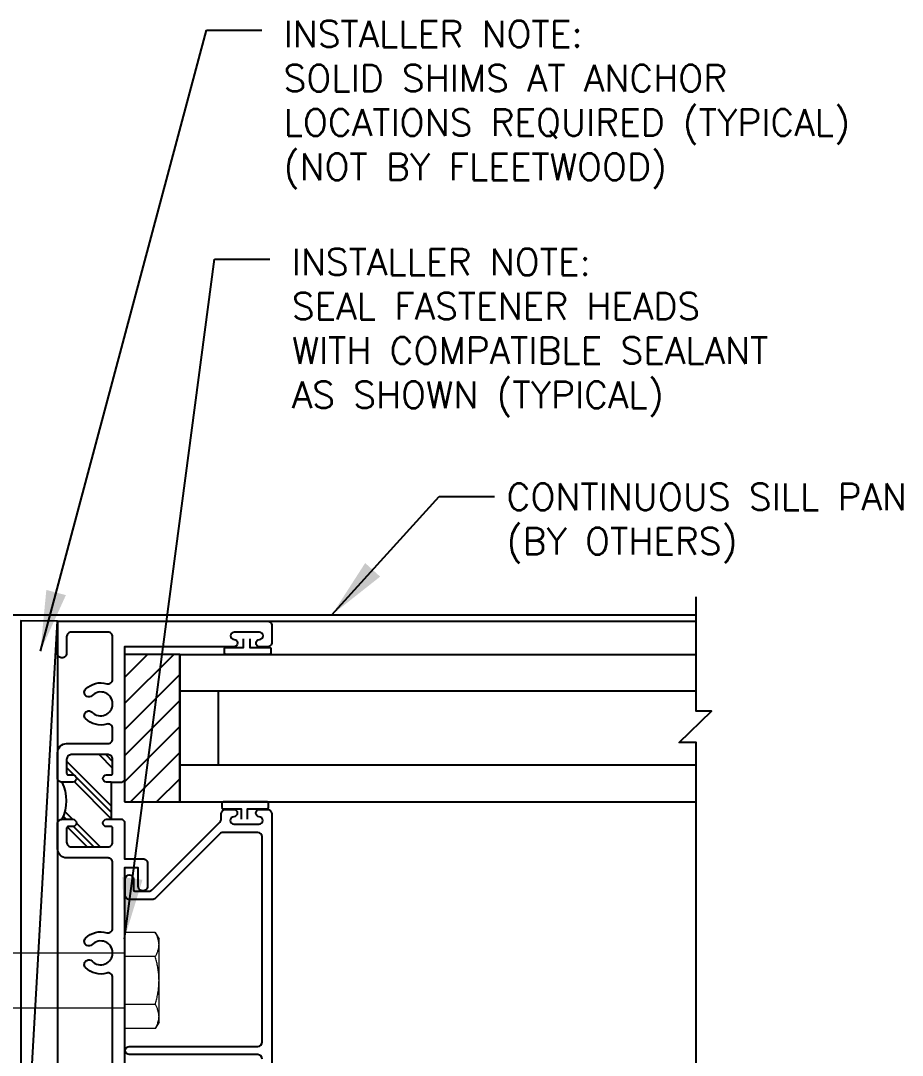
# Model space of a CAD drawing. Header units: inches. Extents: x 1061.6 to 1074.4, y -174.3 to -161.1.
# Drawn here: x 1068.44 to 1074.42, y -168.12 to -161.11 of the extents above; entities that cross this region are included whole.
import ezdxf

# ---------------------------------------------------------------- set-up
doc = ezdxf.new("R2010")
doc.units = ezdxf.units.IN
doc.header["$MEASUREMENT"] = 0
doc.linetypes.add('SLD-Solid', pattern=[0])
for name, color, linetype in [('BREAK', 6, 'Continuous'), ('FRAME', 1, 'Continuous'), ('GASKET', 1, 'Continuous'), ('GLASS', 7, 'Continuous'), ('INSTALLER NOTE', 7, 'Continuous'), ('INSTALLER NOTE @ 2', 7, 'Continuous'), ('SETTING BLOCKS', 4, 'Continuous')]:
    doc.layers.add(name, color=color, linetype=linetype)
doc.styles.get("Standard").update_dxf_attribs({"font": 'romans.shx'})
doc.dimstyles.new('1X1', dxfattribs={"dimtxt": 0.09, "dimasz": 0.09375, "dimexe": 0.09375, "dimexo": 0.09375, "dimgap": 0.032, "dimtad": 1, "dimdec": 4, "dimzin": 11, "dimdsep": 46, "dimlunit": 5, "dimtxsty": 'Standard', "dimblk1": 'ARCHTICK', "dimblk2": 'ARCHTICK', "dimsah": 1, "dimcen": 0.09, "dimadec": 0, "dimazin": 0, "dimtfac": 1, "dimtdec": 4, "dimtofl": 0, "dimtmove": 0, "dimatfit": 3, "dimldrblk": 'ARROW', "dimfxl": 0, "dimfrac": 2, "dimtolj": 1, "dimtzin": 0, "dimarcsym": 0})

# ---------------------------------------------------------------- blocks, each defined once
blk = doc.blocks.new('3805_BLOCK_FRAME')
h = blk.add_hatch()
h.set_pattern_fill('PLAST', angle=45, style=0)
h.paths.add_polyline_path([(-0.8185, 1.361, 0.414214), (-0.8495, 1.392), (-0.9455, 1.392, 0.414214), (-0.9555, 1.382), (-0.9555, 1.351, -0.414214), (-0.9805, 1.326, -0.414214), (-1.0055, 1.351), (-1.0055, 1.423, -0.235384), (-1.2565, 1.423), (-1.2565, 1.351, -0.414214), (-1.2815, 1.326, -0.414214), (-1.3065, 1.351), (-1.3065, 1.382, 0.414214), (-1.3165, 1.392), (-1.4125, 1.392, 0.414214), (-1.4435, 1.361), (-1.4435, 1.111, 0.414214), (-1.4125, 1.08), (-1.3165, 1.08, 0.414214), (-1.3065, 1.09), (-1.3065, 1.121, -0.414214), (-1.2815, 1.146, -0.414214), (-1.2565, 1.121), (-1.2565, 1.09), (-1.0055, 1.09), (-1.0055, 1.121, -0.414214), (-0.9805, 1.146, -0.414214), (-0.9555, 1.121), (-0.9555, 1.09, 0.414214), (-0.9455, 1.08), (-0.8495, 1.08, 0.414214), (-0.8185, 1.111)])
at = {"color": 7}
blk.add_line((-1.0055, 1.09), (-1.2565, 1.09), dxfattribs=at)
blk.add_line((-1.0055, 1.09), (-1.0055, 1.015))
blk.add_lwpolyline([(-3.4525, 1.454), (-3.1935, 1.454, -0.414214), (-3.1625, 1.423, -0.414214), (-3.1935, 1.392), (-3.3815, 1.392, 0.414214), (-3.4125, 1.361), (-3.4125, 1.111, 0.414214), (-3.3815, 1.08), (-2.3292, 1.08, 0.5024), (-2.2995, 1.1199, -0.280293), (-2.262, 1.2637, -0.498955), (-2.213, 1.256, -0.334263), (-2.2188, 1.2192, 2.470836), (-2.1062, 1.2192, -0.334263), (-2.112, 1.256, -0.498955), (-2.063, 1.2637, -0.280293), (-2.0255, 1.1199, 0.5024), (-1.9958, 1.08), (-1.5495, 1.08, 0.414214), (-1.5185, 1.111), (-1.5185, 1.392, -0.414214), (-1.4565, 1.454), (-1.2875, 1.454, -0.414214), (-1.2565, 1.423), (-1.2565, 1.351, -0.414214), (-1.2815, 1.326, -0.414214), (-1.3065, 1.351), (-1.3065, 1.382, 0.414214), (-1.3165, 1.392), (-1.4125, 1.392, 0.414214), (-1.4435, 1.361), (-1.4435, 1.111, 0.414214), (-1.4125, 1.08), (-1.3165, 1.08, 0.414214), (-1.3065, 1.09), (-1.3065, 1.121, -0.414214), (-1.2815, 1.146, -0.414214), (-1.2565, 1.121), (-1.2565, 1.09), (-1.2565, 1.015), (-1.2715, 1), (-1.5245, 1), (-1.5245, 0.875, -0.414214), (-1.5555, 0.844), (-1.7115, 0.844, -0.414214), (-1.7425, 0.875, -0.414214), (-1.7115, 0.906), (-1.5865, 0.906), (-1.5865, 1), (-4.3375, 1), (-4.3375, 0.7763, 0.198912), (-4.3346, 0.7692), (-4.2554, 0.6901, -0.668179), (-4.2625, 0.673), (-4.4025, 0.673, -0.414214), (-4.4125, 0.683), (-4.4125, 1.444, -0.414214), (-4.4025, 1.454), (-4.3185, 1.454, -0.414214), (-4.2875, 1.423, -0.358249), (-4.3125, 1.3926, 0.358249), (-4.3375, 1.3622), (-4.3375, 1.111, 0.414214), (-4.3065, 1.08), (-4.0172, 1.08, 0.5024), (-3.9875, 1.1199, -0.280293), (-3.95, 1.2637, -0.498955), (-3.901, 1.256), (-3.901, 1.256, -0.334263), (-3.9068, 1.2192, 2.470836), (-3.7942, 1.2192, -0.334263), (-3.8, 1.256), (-3.8, 1.256, -0.498955), (-3.751, 1.2637, -0.280293), (-3.7135, 1.1199, 0.5024), (-3.6838, 1.08), (-3.5185, 1.08, 0.414214), (-3.4875, 1.111), (-3.4875, 1.399), (-3.4525, 1.434)], format="xyb", close=True)
blk.add_lwpolyline([(-1.0055, 1.09), (-1.0055, 1.121, -0.414214), (-0.9805, 1.146, -0.414214), (-0.9555, 1.121), (-0.9555, 1.09, 0.414214), (-0.9455, 1.08), (-0.8495, 1.08, 0.414214), (-0.8185, 1.111), (-0.8185, 1.361, 0.414214), (-0.8495, 1.392), (-0.9455, 1.392, 0.414214), (-0.9555, 1.382), (-0.9555, 1.351, -0.414214), (-0.9805, 1.326), (-0.9805, 1.326, -0.414214), (-1.0055, 1.351), (-1.0055, 1.423, -0.414214), (-0.9745, 1.454), (-0.8055, 1.454, -0.414214), (-0.7435, 1.392), (-0.7435, 1.111, 0.414214), (-0.7125, 1.08), (-0.6412, 1.08, 0.5024), (-0.6115, 1.1199, -0.280293), (-0.574, 1.2637, -0.498955), (-0.525, 1.256), (-0.525, 1.256, -0.334263), (-0.5308, 1.2192, 2.470836), (-0.4182, 1.2192, -0.334263), (-0.424, 1.256, -0.498955), (-0.375, 1.2637, -0.280293), (-0.3375, 1.1199, 0.5024), (-0.3078, 1.08), (-0.0185, 1.08, 0.414214), (0.0125, 1.111), (0.0125, 1.361, 0.414214), (-0.0185, 1.392), (-0.1315, 1.392, -0.414214), (-0.1625, 1.423, -0.414214), (-0.1315, 1.454), (0.0875, 1.454), (0.0875, 0.031, -0.414214), (0.0565, 0), (-0.0565, 0, -0.414214), (-0.0875, 0.031), (-0.0875, 0.0825, -0.414214), (-0.0625, 0.1075), (-0.0625, 0.1075, -0.399638), (-0.0375, 0.0837, 0.399638), (-0.0126, 0.06), (-0.0125, 0.06, 0.414214), (0.0125, 0.085), (0.0125, 0.255, 0.414214), (-0.0125, 0.28), (-0.0126, 0.28, 0.399638), (-0.0375, 0.2562, -0.399638), (-0.0625, 0.2325, -0.414214), (-0.0875, 0.2575), (-0.0875, 0.309), (-0.0875, 1), (-0.9905, 1), (-1.0055, 1.015)], format="xyb")
blk.add_arc((-1.131, 1.6748), 0.2814, 243.50919, 296.49081, dxfattribs=at)
blk = doc.blocks.new('_ARCHTICK')
at = {"color": 0, "linetype": 'ByBlock', "const_width": 0.15}
blk.add_lwpolyline([(-0.5, -0.5), (0.5, 0.5)], dxfattribs=at)
blk = doc.blocks.new('ARROW')
at = {"color": 0, "linetype": 'ByBlock'}
blk.add_solid([(-2.197, -0.366), (-2.197, 0.366), (0, 0)], dxfattribs=at)
at = {"layer": 'DEFPOINTS', "color": 0, "linetype": 'ByBlock'}
blk.add_point((0, 0), dxfattribs=at)
blk = doc.blocks.new('92186A638')
at = {"color": 7, "linetype": 'SLD-Solid', "lineweight": 15}
for p, q in [((-0.2093, 0.3248), (-0.2344, 0.2812)), ((-0.2344, 0.2436), (-0.2344, 0.2812)), ((-0.2093, 0.3248), (0, 0.3248)), ((0, 0.1624), (0, 0.3248)), ((-0.2344, 0), (-0.2344, 0.2436)), ((-0.2093, 0.1624), (0, 0.1624)), ((2.2656, 0.1875), (0, 0.1875)), ((0, -0.1624), (0, 0.1624)), ((-0.2344, -0.2436), (-0.2344, 0)), ((-0.2093, -0.1624), (0, -0.1624)), ((0, -0.3248), (0, -0.1624)), ((0, -0.1875), (2.2656, -0.1875)), ((-0.2344, -0.2812), (-0.2344, -0.2436)), ((-0.2344, -0.2812), (-0.2093, -0.3248)), ((-0.2093, -0.3248), (0, -0.3248))]:
    blk.add_line(p, q, dxfattribs=at)
for points, knots in [([(-0.2344, 0.2436), (-0.2343, 0.2455), (-0.2342, 0.2538), (-0.2323, 0.2685), (-0.227, 0.2875), (-0.2193, 0.3064), (-0.2126, 0.3186), (-0.2093, 0.3248)], [0, 0, 0, 0, 0.06719, 0.289397, 0.516274, 0.754243, 1, 1, 1, 1]), ([(-0.2093, 0.1624), (-0.2128, 0.1689), (-0.2199, 0.1817), (-0.2266, 0.1986), (-0.2306, 0.2123), (-0.2327, 0.2227), (-0.2341, 0.2331), (-0.2343, 0.2401), (-0.2344, 0.2436)], [0, 0, 0, 0, 0.258723, 0.509679, 0.633899, 0.756442, 0.878547, 1, 1, 1, 1]), ([(-0.2344, 0), (-0.2341, 0.012), (-0.2336, 0.0347), (-0.23, 0.0679), (-0.2248, 0.0996), (-0.2179, 0.1312), (-0.2121, 0.152), (-0.2093, 0.1624)], [0, 0, 0, 0, 0.219086, 0.412836, 0.607273, 0.803423, 1, 1, 1, 1]), ([(-0.2093, -0.1624), (-0.2121, -0.1521), (-0.2179, -0.1312), (-0.2249, -0.0992), (-0.2302, -0.0666), (-0.2337, -0.0334), (-0.2342, -0.0112), (-0.2344, 0)], [0, 0, 0, 0, 0.194733, 0.394387, 0.59459, 0.796857, 1, 1, 1, 1]), ([(-0.2344, -0.2436), (-0.2343, -0.2416), (-0.2342, -0.2334), (-0.2323, -0.2186), (-0.227, -0.1996), (-0.2193, -0.1807), (-0.2127, -0.1686), (-0.2093, -0.1624)], [0, 0, 0, 0, 0.067189, 0.288791, 0.51628, 0.753866, 1, 1, 1, 1]), ([(-0.2093, -0.3248), (-0.2128, -0.3182), (-0.2199, -0.3054), (-0.227, -0.2874), (-0.2314, -0.2714), (-0.2339, -0.2575), (-0.2342, -0.2482), (-0.2344, -0.2436)], [0, 0, 0, 0, 0.259205, 0.509741, 0.675445, 0.838537, 1, 1, 1, 1])]:
    blk.add_open_spline(points, degree=3, knots=knots, dxfattribs=at)

msp = doc.modelspace()

# ---------------------------------------------------------------- hatches: boundary and pattern name
at = {"layer": 'SETTING BLOCKS'}
h = msp.add_hatch(dxfattribs=at)
h.set_pattern_fill('ANSI31', color=256, angle=90, style=0)
h.set_pattern_definition([(45, (1036.92215, -174.7947), (0.08838835, -0.08838835), [])])
h.paths.add_polyline_path([(1069.139375, -166.401199), (1069.514375, -166.401199), (1069.514375, -165.401199), (1069.139375, -165.401199)])

# ---------------------------------------------------------------- linework, layer by layer
msp.add_line((1073.017678, -165.135294), (1062.603072, -165.135294))
at = {"layer": 'BREAK'}
msp.add_lwpolyline([(1073.017678, -169.882702), (1073.017678, -165.999607), (1072.901972, -165.999607), (1073.120216, -165.787108), (1073.017678, -165.787108), (1073.017678, -165.011284)], dxfattribs=at)
at = {"layer": 'FRAME'}
msp.add_line((1070.108375, -165.175294), (1073.017678, -165.175294), dxfattribs=at)
msp.add_lwpolyline([(1070.074375, -168.146028, 0.41421356), (1070.043375, -168.115028), (1069.172375, -168.115028, -0.41421356), (1069.144375, -168.087028, -0.41421356), (1069.172375, -168.059028), (1070.043375, -168.059028, 0.41421356), (1070.074375, -168.028028), (1070.074375, -166.639028, 0.41421356), (1070.043375, -166.608028), (1069.808216, -166.608028, 0.19891237), (1069.786295, -166.617108), (1069.349455, -167.053948, -0.19891237), (1069.327534, -167.063028), (1069.175375, -167.063028, -0.41421356), (1069.144375, -167.032028), (1069.144375, -166.925028, -0.41421356), (1069.172375, -166.897028, -0.41421356), (1069.200375, -166.925028), (1069.200375, -166.997028, 0.41421356), (1069.210375, -167.007028), (1069.304338, -167.007028, 0.19891237), (1069.326259, -166.997948), (1069.786295, -166.537912, 0.19891237), (1069.795375, -166.515991), (1069.795375, -166.483028, -0.41421356), (1069.826375, -166.452028), (1069.879875, -166.452028, -0.41421356), (1069.904875, -166.477028, -0.39963757), (1069.881125, -166.501997, 0.40036382), (1069.857375, -166.527028, 0.41421356), (1069.882375, -166.552028), (1070.052375, -166.552028, 0.41421356), (1070.077375, -166.527028), (1070.077375, -166.526965, 0.39963753), (1070.053625, -166.501997, -0.39963753), (1070.029875, -166.477028, -0.41421356), (1070.054875, -166.452028), (1070.108375, -166.452028, -0.41421356), (1070.139375, -166.483028), (1070.139375, -169.667028, -0.41421356)], format="xyb", dxfattribs=at)
at = {"layer": 'GASKET'}
msp.add_lwpolyline([(1068.685375, -165.175294), (1068.435587, -165.173561), (1068.435587, -169.518824), (1068.685375, -165.175294), (1068.685375, -169.518824), (1068.435587, -169.518824)], dxfattribs=at)
for points in [[(1069.989441, -165.2957), (1069.989441, -165.353904), (1070.122955, -165.353904, -0.41421356), (1070.132955, -165.363904), (1070.132955, -165.39144, -0.41421356), (1070.122955, -165.40144), (1069.826995, -165.40144, -0.41421356), (1069.816995, -165.39144), (1069.816995, -165.363904, -0.41421356), (1069.826995, -165.353904), (1069.94658, -165.353904), (1069.94658, -165.2957)], [(1069.97293, -166.519453), (1069.97293, -166.448495), (1070.106444, -166.448495, 0.41421356), (1070.116444, -166.438495), (1070.116444, -166.410958, 0.41421356), (1070.106444, -166.400958), (1069.810484, -166.400958, 0.41421356), (1069.800484, -166.410958), (1069.800484, -166.438495, 0.41421356), (1069.810484, -166.448495), (1069.930069, -166.448495), (1069.930069, -166.519453)]]:
    msp.add_lwpolyline(points, format="xyb", dxfattribs=at)
at = {"layer": 'GLASS'}
for p, q in [((1069.514375, -165.401199), (1073.017678, -165.401199)), ((1069.514375, -165.401199), (1069.514375, -166.401199)), ((1069.514375, -165.649199), (1073.017678, -165.649199)), ((1069.775186, -165.649199), (1069.775186, -166.152199)), ((1073.017678, -166.152199), (1069.514375, -166.152199)), ((1069.514375, -166.401199), (1073.017678, -166.401199))]:
    msp.add_line(p, q, dxfattribs=at)
at = {"layer": 'SETTING BLOCKS'}
msp.add_lwpolyline([(1069.139375, -166.401199), (1069.514375, -166.401199), (1069.514375, -165.401199), (1069.139375, -165.401199)], close=True, dxfattribs=at)

# ---------------------------------------------------------------- block references
at = {"xscale": -1}
msp.add_blockref('92186A638', (1069.139375, -167.612794), dxfattribs=at)
at = {"layer": 'FRAME', "rotation": 90}
msp.add_blockref('3805_BLOCK_FRAME', (1070.139375, -165.262794), dxfattribs=at)

# ---------------------------------------------------------------- texts
at = {"layer": 'INSTALLER NOTE', "char_height": 0.18, "width": 5.67038025, "attachment_point": 4}
for s, insert in [('INSTALLER NOTE:\\PSOLID SHIMS AT ANCHOR\\PLOCATIONS REQUIRED (TYPICAL) \\P(NOT BY FLEETWOOD)', (1070.218602, -161.675586)), ('INSTALLER NOTE:\\PSEAL FASTENER HEADS\\PWITH COMPATIBLE SEALANT\\PAS SHOWN (TYPICAL)', (1070.274237, -163.22147)), ('CONTINUOUS SILL PAN\\P(BY OTHERS)', (1071.731047, -164.513769))]:
    msp.add_mtext(s, dxfattribs=dict(at, insert=insert))

# ---------------------------------------------------------------- leaders
at = {"layer": 'INSTALLER NOTE @ 2'}
for points in [[(1068.569326, -165.380031), (1069.695619, -161.169111), (1070.070619, -161.169111)], [(1069.139413, -167.328794), (1069.751255, -162.722461), (1070.126255, -162.722461)], [(1070.545984, -165.133291), (1071.274045, -164.331782), (1071.649045, -164.331782)]]:
    msp.add_leader(points, dimstyle='1X1', override={"dimscale": 2, "dimtad": 0}, dxfattribs=at)

doc.saveas('drawing.dxf')
